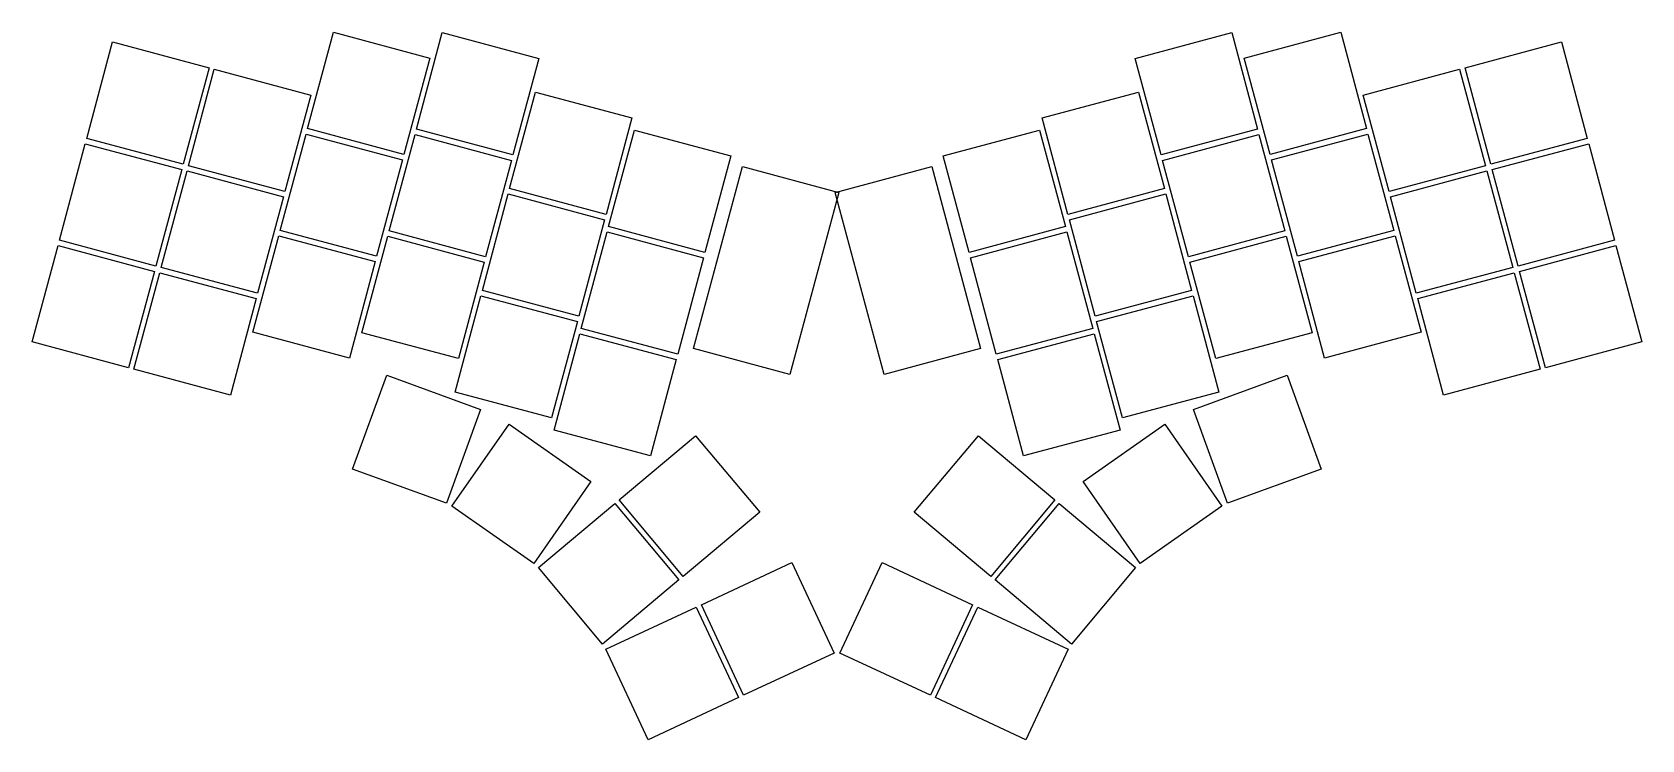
# Model space of a CAD drawing. Header units: millimetres. Extents: x -11 to 279, y -78 to 49.
import ezdxf

# ---------------------------------------------------------------- set-up
doc = ezdxf.new("R2010")
doc.units = ezdxf.units.MM

msp = doc.modelspace()

# ---------------------------------------------------------------- linework, layer by layer
for p, q in [((38.62, 32.1), (43.28, 49.48)), ((43.28, 49.48), (60.67, 44.83)), ((58.27, 32.01), (62.93, 49.4)), ((62.93, 49.4), (80.32, 44.74)), ((187.88, 44.74), (205.27, 49.4)), ((205.27, 49.4), (209.93, 32.01)), ((207.53, 44.83), (224.92, 49.48)), ((224.92, 49.48), (229.57, 32.1)), ((-1.19, 30.34), (3.47, 47.73)), ((3.47, 47.73), (20.86, 43.07)), ((247.34, 43.07), (264.73, 47.73)), ((264.73, 47.73), (269.39, 30.34)), ((60.67, 44.83), (56.01, 27.44)), ((80.32, 44.74), (75.66, 27.35)), ((192.54, 27.35), (187.88, 44.74)), ((212.19, 27.44), (207.53, 44.83)), ((20.86, 43.07), (16.2, 25.68)), ((17.17, 25.42), (21.82, 42.81)), ((21.82, 42.81), (39.21, 38.15)), ((228.99, 38.15), (246.37, 42.81)), ((246.37, 42.81), (251.03, 25.42)), ((252, 25.68), (247.34, 43.07)), ((39.21, 38.15), (34.55, 20.76)), ((75.07, 21.3), (79.73, 38.68)), ((79.73, 38.68), (97.12, 34.02)), ((171.08, 34.02), (188.47, 38.68)), ((188.47, 38.68), (193.13, 21.3)), ((233.65, 20.76), (228.99, 38.15)), ((56.01, 27.44), (38.62, 32.1)), ((75.66, 27.35), (58.27, 32.01)), ((97.12, 34.02), (92.46, 16.64)), ((175.74, 16.64), (171.08, 34.02)), ((209.93, 32.01), (192.54, 27.35)), ((229.57, 32.1), (212.19, 27.44)), ((-6.11, 11.99), (-1.45, 29.38)), ((-1.45, 29.38), (15.94, 24.72)), ((16.2, 25.68), (-1.19, 30.34)), ((33.71, 13.74), (38.36, 31.13)), ((38.36, 31.13), (55.75, 26.47)), ((53.35, 13.66), (58.01, 31.04)), ((58.01, 31.04), (75.4, 26.38)), ((92.9, 14.45), (97.56, 31.83)), ((97.56, 31.83), (114.95, 27.17)), ((153.25, 27.17), (170.63, 31.83)), ((170.63, 31.83), (175.29, 14.45)), ((192.8, 26.38), (210.19, 31.04)), ((210.19, 31.04), (214.85, 13.66)), ((212.45, 26.47), (229.83, 31.13)), ((229.83, 31.13), (234.49, 13.74)), ((269.39, 30.34), (252, 25.68)), ((252.26, 24.72), (269.64, 29.38)), ((269.64, 29.38), (274.3, 11.99)), ((55.75, 26.47), (51.09, 9.09)), ((75.4, 26.38), (70.74, 9)), ((114.95, 27.17), (110.29, 9.79)), ((157.91, 9.79), (153.25, 27.17)), ((197.46, 9), (192.8, 26.38)), ((217.11, 9.09), (212.45, 26.47)), ((15.94, 24.72), (11.28, 7.33)), ((12.25, 7.07), (16.91, 24.46)), ((16.91, 24.46), (34.29, 19.8)), ((34.55, 20.76), (17.17, 25.42)), ((108.23, -7.57), (117.03, 25.27)), ((117.03, 25.27), (134.42, 20.61)), ((133.78, 20.61), (151.17, 25.27)), ((151.17, 25.27), (159.97, -7.57)), ((251.03, 25.42), (233.65, 20.76)), ((233.91, 19.8), (251.29, 24.46)), ((251.29, 24.46), (255.95, 7.07)), ((256.92, 7.33), (252.26, 24.72)), ((70.15, 2.94), (74.81, 20.33)), ((74.81, 20.33), (92.2, 15.67)), ((92.46, 16.64), (75.07, 21.3)), ((134.42, 20.61), (125.62, -12.23)), ((142.58, -12.23), (133.78, 20.61)), ((193.13, 21.3), (175.74, 16.64)), ((176, 15.67), (193.39, 20.33)), ((193.39, 20.33), (198.05, 2.94)), ((34.29, 19.8), (29.63, 2.41)), ((238.56, 2.41), (233.91, 19.8)), ((92.2, 15.67), (87.54, -1.72)), ((180.66, -1.72), (176, 15.67)), ((11.28, 7.33), (-6.11, 11.99)), ((28.79, -4.61), (33.45, 12.78)), ((33.45, 12.78), (50.83, 8.12)), ((51.09, 9.09), (33.71, 13.74)), ((48.43, -4.7), (53.09, 12.69)), ((53.09, 12.69), (70.48, 8.03)), ((70.74, 9), (53.35, 13.66)), ((87.99, -3.91), (92.65, 13.48)), ((92.65, 13.48), (110.03, 8.82)), ((110.29, 9.79), (92.9, 14.45)), ((175.29, 14.45), (157.91, 9.79)), ((158.17, 8.82), (175.55, 13.48)), ((175.55, 13.48), (180.21, -3.91)), ((214.85, 13.66), (197.46, 9)), ((197.72, 8.03), (215.1, 12.69)), ((215.1, 12.69), (219.76, -4.7)), ((234.49, 13.74), (217.11, 9.09)), ((217.36, 8.12), (234.75, 12.78)), ((234.75, 12.78), (239.41, -4.61)), ((274.3, 11.99), (256.92, 7.33)), ((-11.02, -6.36), (-6.36, 11.02)), ((-6.36, 11.02), (11.02, 6.36)), ((110.03, 8.82), (105.37, -8.56)), ((162.82, -8.56), (158.17, 8.82)), ((257.18, 6.36), (274.56, 11.02)), ((274.56, 11.02), (279.22, -6.36)), ((11.02, 6.36), (6.36, -11.02)), ((7.33, -11.28), (11.99, 6.11)), ((11.99, 6.11), (29.38, 1.45)), ((29.63, 2.41), (12.25, 7.07)), ((50.83, 8.12), (46.17, -9.27)), ((70.48, 8.03), (65.82, -9.35)), ((202.38, -9.35), (197.72, 8.03)), ((222.02, -9.27), (217.36, 8.12)), ((255.95, 7.07), (238.56, 2.41)), ((238.82, 1.45), (256.21, 6.11)), ((256.21, 6.11), (260.87, -11.28)), ((261.83, -11.02), (257.18, 6.36)), ((87.54, -1.72), (70.15, 2.94)), ((198.05, 2.94), (180.66, -1.72)), ((29.38, 1.45), (24.72, -15.94)), ((65.23, -15.41), (69.89, 1.98)), ((69.89, 1.98), (87.28, -2.68)), ((180.92, -2.68), (198.3, 1.98)), ((198.3, 1.98), (202.96, -15.41)), ((243.48, -15.94), (238.82, 1.45)), ((87.28, -2.68), (82.62, -20.07)), ((185.58, -20.07), (180.92, -2.68)), ((46.17, -9.27), (28.79, -4.61)), ((65.82, -9.35), (48.43, -4.7)), ((83.07, -22.26), (87.73, -4.87)), ((87.73, -4.87), (105.12, -9.53)), ((105.37, -8.56), (87.99, -3.91)), ((180.21, -3.91), (162.82, -8.56)), ((163.08, -9.53), (180.47, -4.87)), ((180.47, -4.87), (185.13, -22.26)), ((219.76, -4.7), (202.38, -9.35)), ((239.41, -4.61), (222.02, -9.27)), ((6.36, -11.02), (-11.02, -6.36)), ((125.62, -12.23), (108.23, -7.57)), ((159.97, -7.57), (142.58, -12.23)), ((279.22, -6.36), (261.83, -11.02)), ((24.72, -15.94), (7.33, -11.28)), ((105.12, -9.53), (100.46, -26.92)), ((167.74, -26.92), (163.08, -9.53)), ((260.87, -11.28), (243.48, -15.94)), ((46.76, -29.28), (52.92, -12.37)), ((52.92, -12.37), (69.84, -18.52)), ((198.36, -18.52), (215.28, -12.37)), ((215.28, -12.37), (221.43, -29.28)), ((82.62, -20.07), (65.23, -15.41)), ((202.96, -15.41), (185.58, -20.07)), ((69.84, -18.52), (63.68, -35.44)), ((204.52, -35.44), (198.36, -18.52)), ((64.67, -35.96), (75, -21.21)), ((75, -21.21), (89.74, -31.54)), ((100.46, -26.92), (83.07, -22.26)), ((185.13, -22.26), (167.74, -26.92)), ((178.46, -31.54), (193.2, -21.21)), ((193.2, -21.21), (203.52, -35.96)), ((94.8, -34.83), (108.59, -23.26)), ((108.59, -23.26), (120.16, -37.05)), ((148.04, -37.05), (159.61, -23.26)), ((159.61, -23.26), (173.4, -34.83)), ((63.68, -35.44), (46.76, -29.28)), ((89.74, -31.54), (79.42, -46.28)), ((188.78, -46.28), (178.46, -31.54)), ((221.43, -29.28), (204.52, -35.44)), ((106.37, -48.62), (94.8, -34.83)), ((173.4, -34.83), (161.83, -48.62)), ((79.42, -46.28), (64.67, -35.96)), ((80.25, -47.04), (94.03, -35.47)), ((94.03, -35.47), (105.6, -49.26)), ((120.16, -37.05), (106.37, -48.62)), ((161.83, -48.62), (148.04, -37.05)), ((162.59, -49.26), (174.16, -35.47)), ((174.16, -35.47), (187.95, -47.04)), ((203.52, -35.96), (188.78, -46.28)), ((109.64, -53.74), (125.95, -46.14)), ((125.95, -46.14), (133.56, -62.45)), ((134.64, -62.45), (142.25, -46.14)), ((142.25, -46.14), (158.56, -53.74)), ((91.82, -60.83), (80.25, -47.04)), ((105.6, -49.26), (91.82, -60.83)), ((176.38, -60.83), (162.59, -49.26)), ((187.95, -47.04), (176.38, -60.83)), ((92.42, -61.77), (108.73, -54.17)), ((108.73, -54.17), (116.34, -70.48)), ((117.25, -70.06), (109.64, -53.74)), ((158.56, -53.74), (150.95, -70.06)), ((151.86, -70.48), (159.47, -54.17)), ((159.47, -54.17), (175.78, -61.77)), ((100.03, -78.09), (92.42, -61.77)), ((133.56, -62.45), (117.25, -70.06)), ((150.95, -70.06), (134.64, -62.45)), ((175.78, -61.77), (168.17, -78.09)), ((116.34, -70.48), (100.03, -78.09)), ((168.17, -78.09), (151.86, -70.48))]:
    msp.add_line(p, q)

doc.saveas('drawing.dxf')
